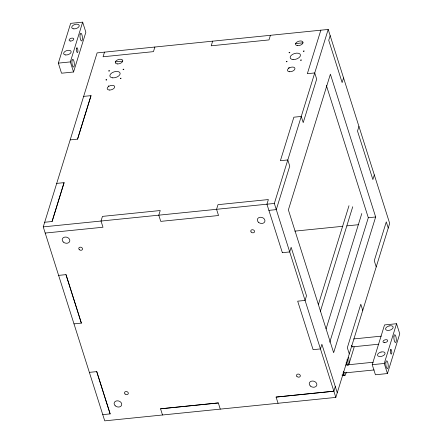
<?xml version="1.0" encoding="UTF-8"?>
<svg xmlns="http://www.w3.org/2000/svg" width="443" height="443" viewBox="0 0 443 443"><rect width="100%" height="100%" fill="white"/><g stroke="black" fill="none" stroke-linecap="round" stroke-linejoin="round"><path stroke-width="0.66" d="M58.338 63.127L70.642 23.368L82.658 22.15L85.859 32.234L73.549 71.993L61.533 73.217L58.338 63.127L70.354 61.909L82.658 22.15M43.248 226.894L97.111 52.889L328.197 29.443L389.685 223.405L335.822 397.404L104.736 420.85L43.248 226.894L274.333 203.448L328.197 29.443M44.682 222.253L52.08 221.5L64.063 182.643L56.715 183.391M77.531 139.146L90.992 95.644L83.644 96.391M52.08 221.5L64.108 182.638M91.042 95.638L77.575 139.141L70.182 139.888M104.504 52.136L103.069 56.776L153.455 51.637L154.884 47.024M212.651 41.166L211.217 45.806L268.995 39.914L270.424 35.307M320.848 30.19L307.337 73.693L314.729 72.945L316.684 79.114L303.217 122.611L301.262 116.443L293.87 117.196L280.402 160.698L287.8 159.945L289.755 166.114L276.288 209.617L268.895 210.364M330.162 35.65L328.728 40.291L342.129 82.575L343.569 77.935M358.941 126.421L357.501 131.062L372.873 179.553L374.313 174.913M318.384 304.574L348.99 205.707M320.3 311.54L352.739 206.743M326.092 328.867L361.798 213.526M329.758 342.245L368.305 217.723L326.375 85.46M375.653 216.981L333.64 352.7L288.376 209.91L330.389 74.186L375.653 216.981L368.305 217.723M276.094 397.1L333.867 391.235L335.29 386.556M346.426 372.186L345.025 375.354L342.306 375.631M348.652 365.01L353.902 348.048A6.324 1.883 84.2 0 0 354.151 346.902M372.231 364.689L384.541 324.929L396.557 323.711L399.752 333.795L387.442 373.554L375.426 374.772L372.231 364.689L384.247 363.47L396.557 323.711M346.216 362.38C346.935 361.876 346.542 364.799 346.199 363.055M108.784 86.108L108.762 85.776M289.08 67.84L289.168 67.552M351.587 345.324A3.893 1.157 84.2 0 0 352.418 346.797L352.971 346.731M108.701 86.175L108.358 86.313M288.758 68.006L288.415 68.012M295.459 43.597L302.946 42.838M115.235 61.909L122.722 61.151M45.203 233.057L102.986 227.237L101.021 221.029L102.455 216.389L160.228 210.53L158.788 215.171L160.759 221.373L218.526 215.514L216.561 209.306L218 204.666L268.375 199.555L266.935 204.195L282.357 252.682M294.828 231.124L342.832 226.284M346.919 225.869L358.503 224.695M58.62 275.38L66.013 274.632L81.385 323.119L73.992 323.872M282.307 252.687L289.705 251.934L291.14 247.294L306.512 295.786L305.077 300.426L297.679 301.179L313.101 349.66L320.45 348.918L321.884 344.277L337.256 392.764M353.769 338.939L381.213 336.154M89.364 372.358L96.757 371.611L110.163 413.895L102.77 414.642M352.761 346.841L378.776 344.194M345.69 365.038L373.133 362.252M343.541 371.539A3.893 1.157 84.2 0 0 344.455 372.956L374.119 369.949M341.974 375.094L344.012 374.889L345.025 375.354M342.489 375.542L344.527 375.332M162.509 414.991L160.538 408.784L218.31 402.92L220.276 409.127M333.85 391.197L276.083 397.061L278.049 403.268M160.554 408.823L218.321 402.958M344.682 372.934L344.759 372.928A3.893 1.157 84.2 0 0 345.025 372.641M344.012 374.889L343.054 372.873M388.245 228.045L386.29 221.877L374.263 260.733L376.218 266.902M384.247 363.47L387.442 373.554M362.751 310.405L360.796 304.236L347.329 347.738L349.289 353.907M274.333 203.448L335.822 397.404M70.354 61.909L73.549 71.993M65.968 274.638L81.34 323.124M96.712 371.616L110.119 413.9M347.949 365.231A5.837 1.739 84.2 0 1 346.133 362.939M348.63 357.302A5.837 1.739 84.2 0 1 348.353 364.86M347.09 359.467A5.837 1.739 84.2 0 1 346.836 364.301M108.762 70.919C109.637 71.816 109.925 69.789 108.762 70.919M120.308 78.455C121.183 79.352 121.471 77.326 120.308 78.455M123.093 69.468C123.962 70.365 124.25 68.333 123.093 69.468M286.305 61.616C287.18 62.513 287.468 60.486 286.305 61.616M289.08 52.623C289.955 53.525 290.243 51.493 289.08 52.623M300.625 60.159C301.5 61.062 301.788 59.03 300.625 60.159M303.411 51.172C304.28 52.069 304.574 50.042 303.411 51.172M105.999 79.862C106.619 80.875 107.339 78.815 105.999 79.862M389.115 325.943L388.151 326.269A3.893 2.132 -17.6 0 0 385.687 329.326A3.893 2.132 -17.6 0 0 389.641 330.234L390.604 329.913A3.893 2.132 -17.6 0 0 393.068 326.856A3.893 2.132 -17.6 0 0 389.115 325.943M381.035 352.047L380.072 352.368A3.893 2.132 -17.6 0 0 377.608 355.424A3.893 2.132 -17.6 0 0 381.561 356.333L382.525 356.011A3.893 2.132 -17.6 0 0 384.989 352.955A3.893 2.132 -17.6 0 0 381.035 352.047M63.299 242.033A3.893 3.04 17.2 0 0 69.706 241.385A3.893 3.04 17.2 0 0 65.027 237.055A3.893 3.04 17.2 0 0 63.299 242.033M115.219 405.81A3.893 3.04 17.2 0 0 121.626 405.162A3.893 3.04 17.2 0 0 116.946 400.832A3.893 3.04 17.2 0 0 115.219 405.81M258.43 222.236A3.893 3.04 17.2 0 0 264.831 221.589A3.893 3.04 17.2 0 0 260.152 217.258A3.893 3.04 17.2 0 0 258.43 222.236M310.349 386.014A3.893 3.04 17.2 0 0 316.751 385.366A3.893 3.04 17.2 0 0 312.077 381.035A3.893 3.04 17.2 0 0 310.349 386.014M296.838 376.29A1.944 1.523 17.2 0 0 300.144 376.495A1.944 1.523 17.2 0 0 298.311 374.058A1.944 1.523 17.2 0 0 296.838 376.29M125.059 394.004A1.944 1.523 17.2 0 0 128.26 393.677A1.944 1.523 17.2 0 0 125.917 391.512A1.944 1.523 17.2 0 0 125.059 394.004M79.297 249.658A1.944 1.523 17.2 0 0 82.498 249.337A1.944 1.523 17.2 0 0 80.161 247.172A1.944 1.523 17.2 0 0 79.297 249.658M251.109 231.988A1.944 1.523 17.2 0 0 254.409 232.11A1.944 1.523 17.2 0 0 252.488 229.707A1.944 1.523 17.2 0 0 251.109 231.988M117.389 63.93A3.893 2.132 -17.6 0 0 122.794 60.63A3.893 2.132 -17.6 0 0 116.93 60.215A3.893 2.132 -17.6 0 0 117.389 63.93M297.635 45.64A3.893 2.132 -17.6 0 0 303.04 42.34A3.893 2.132 -17.6 0 0 297.175 41.93A3.893 2.132 -17.6 0 0 297.635 45.64M109.31 90.029A3.893 2.132 -17.6 0 0 114.715 86.728A3.893 2.132 -17.6 0 0 108.851 86.313A3.893 2.132 -17.6 0 0 109.31 90.029M289.556 71.744A3.893 2.132 -17.6 0 0 294.96 68.443A3.893 2.132 -17.6 0 0 289.096 68.028A3.893 2.132 -17.6 0 0 289.556 71.744M71.982 60.785A3.893 1.157 84.2 0 0 73.305 67.015A3.893 1.157 84.2 0 0 74.064 61.743A3.893 1.157 84.2 0 0 71.982 60.785M80.061 34.687A3.893 1.157 84.2 0 0 81.385 40.917A3.893 1.157 84.2 0 0 82.149 35.645A3.893 1.157 84.2 0 0 80.061 34.687M76.473 48.497A2.431 0.725 84.2 0 0 77.22 52.495A2.431 0.725 84.2 0 0 77.785 49.4A2.431 0.725 84.2 0 0 76.473 48.497M73.837 28.867A3.893 2.132 -17.6 0 0 79.242 25.567A3.893 2.132 -17.6 0 0 73.377 25.157A3.893 2.132 -17.6 0 0 73.837 28.867M65.758 54.971A3.893 2.132 -17.6 0 0 71.162 51.665A3.893 2.132 -17.6 0 0 65.298 51.255A3.893 2.132 -17.6 0 0 65.758 54.971M70.409 41.038A2.431 1.335 -17.6 0 0 73.793 38.978A2.431 1.335 -17.6 0 0 70.132 38.718A2.431 1.335 -17.6 0 0 70.409 41.038M390.366 350.059A2.431 0.725 84.2 0 0 391.114 354.057A2.431 0.725 84.2 0 0 391.678 350.961A2.431 0.725 84.2 0 0 390.366 350.059M384.308 342.6A2.431 1.335 -17.6 0 0 387.686 340.54A2.431 1.335 -17.6 0 0 384.026 340.279A2.431 1.335 -17.6 0 0 384.308 342.6M393.954 336.243A3.893 1.157 84.2 0 0 395.278 342.478A3.893 1.157 84.2 0 0 396.042 337.206A3.893 1.157 84.2 0 0 393.954 336.243M385.875 362.346A3.893 1.157 84.2 0 0 387.199 368.576A3.893 1.157 84.2 0 0 387.963 363.304A3.893 1.157 84.2 0 0 385.875 362.346M112.727 77.857A5.355 2.935 -17.6 0 0 120.164 73.317A5.355 2.935 -17.6 0 0 112.101 72.752A5.355 2.935 -17.6 0 0 112.727 77.857M293.045 59.561A5.355 2.935 -17.6 0 0 300.481 55.021A5.355 2.935 -17.6 0 0 292.419 54.456A5.355 2.935 -17.6 0 0 293.045 59.561"/></g></svg>
